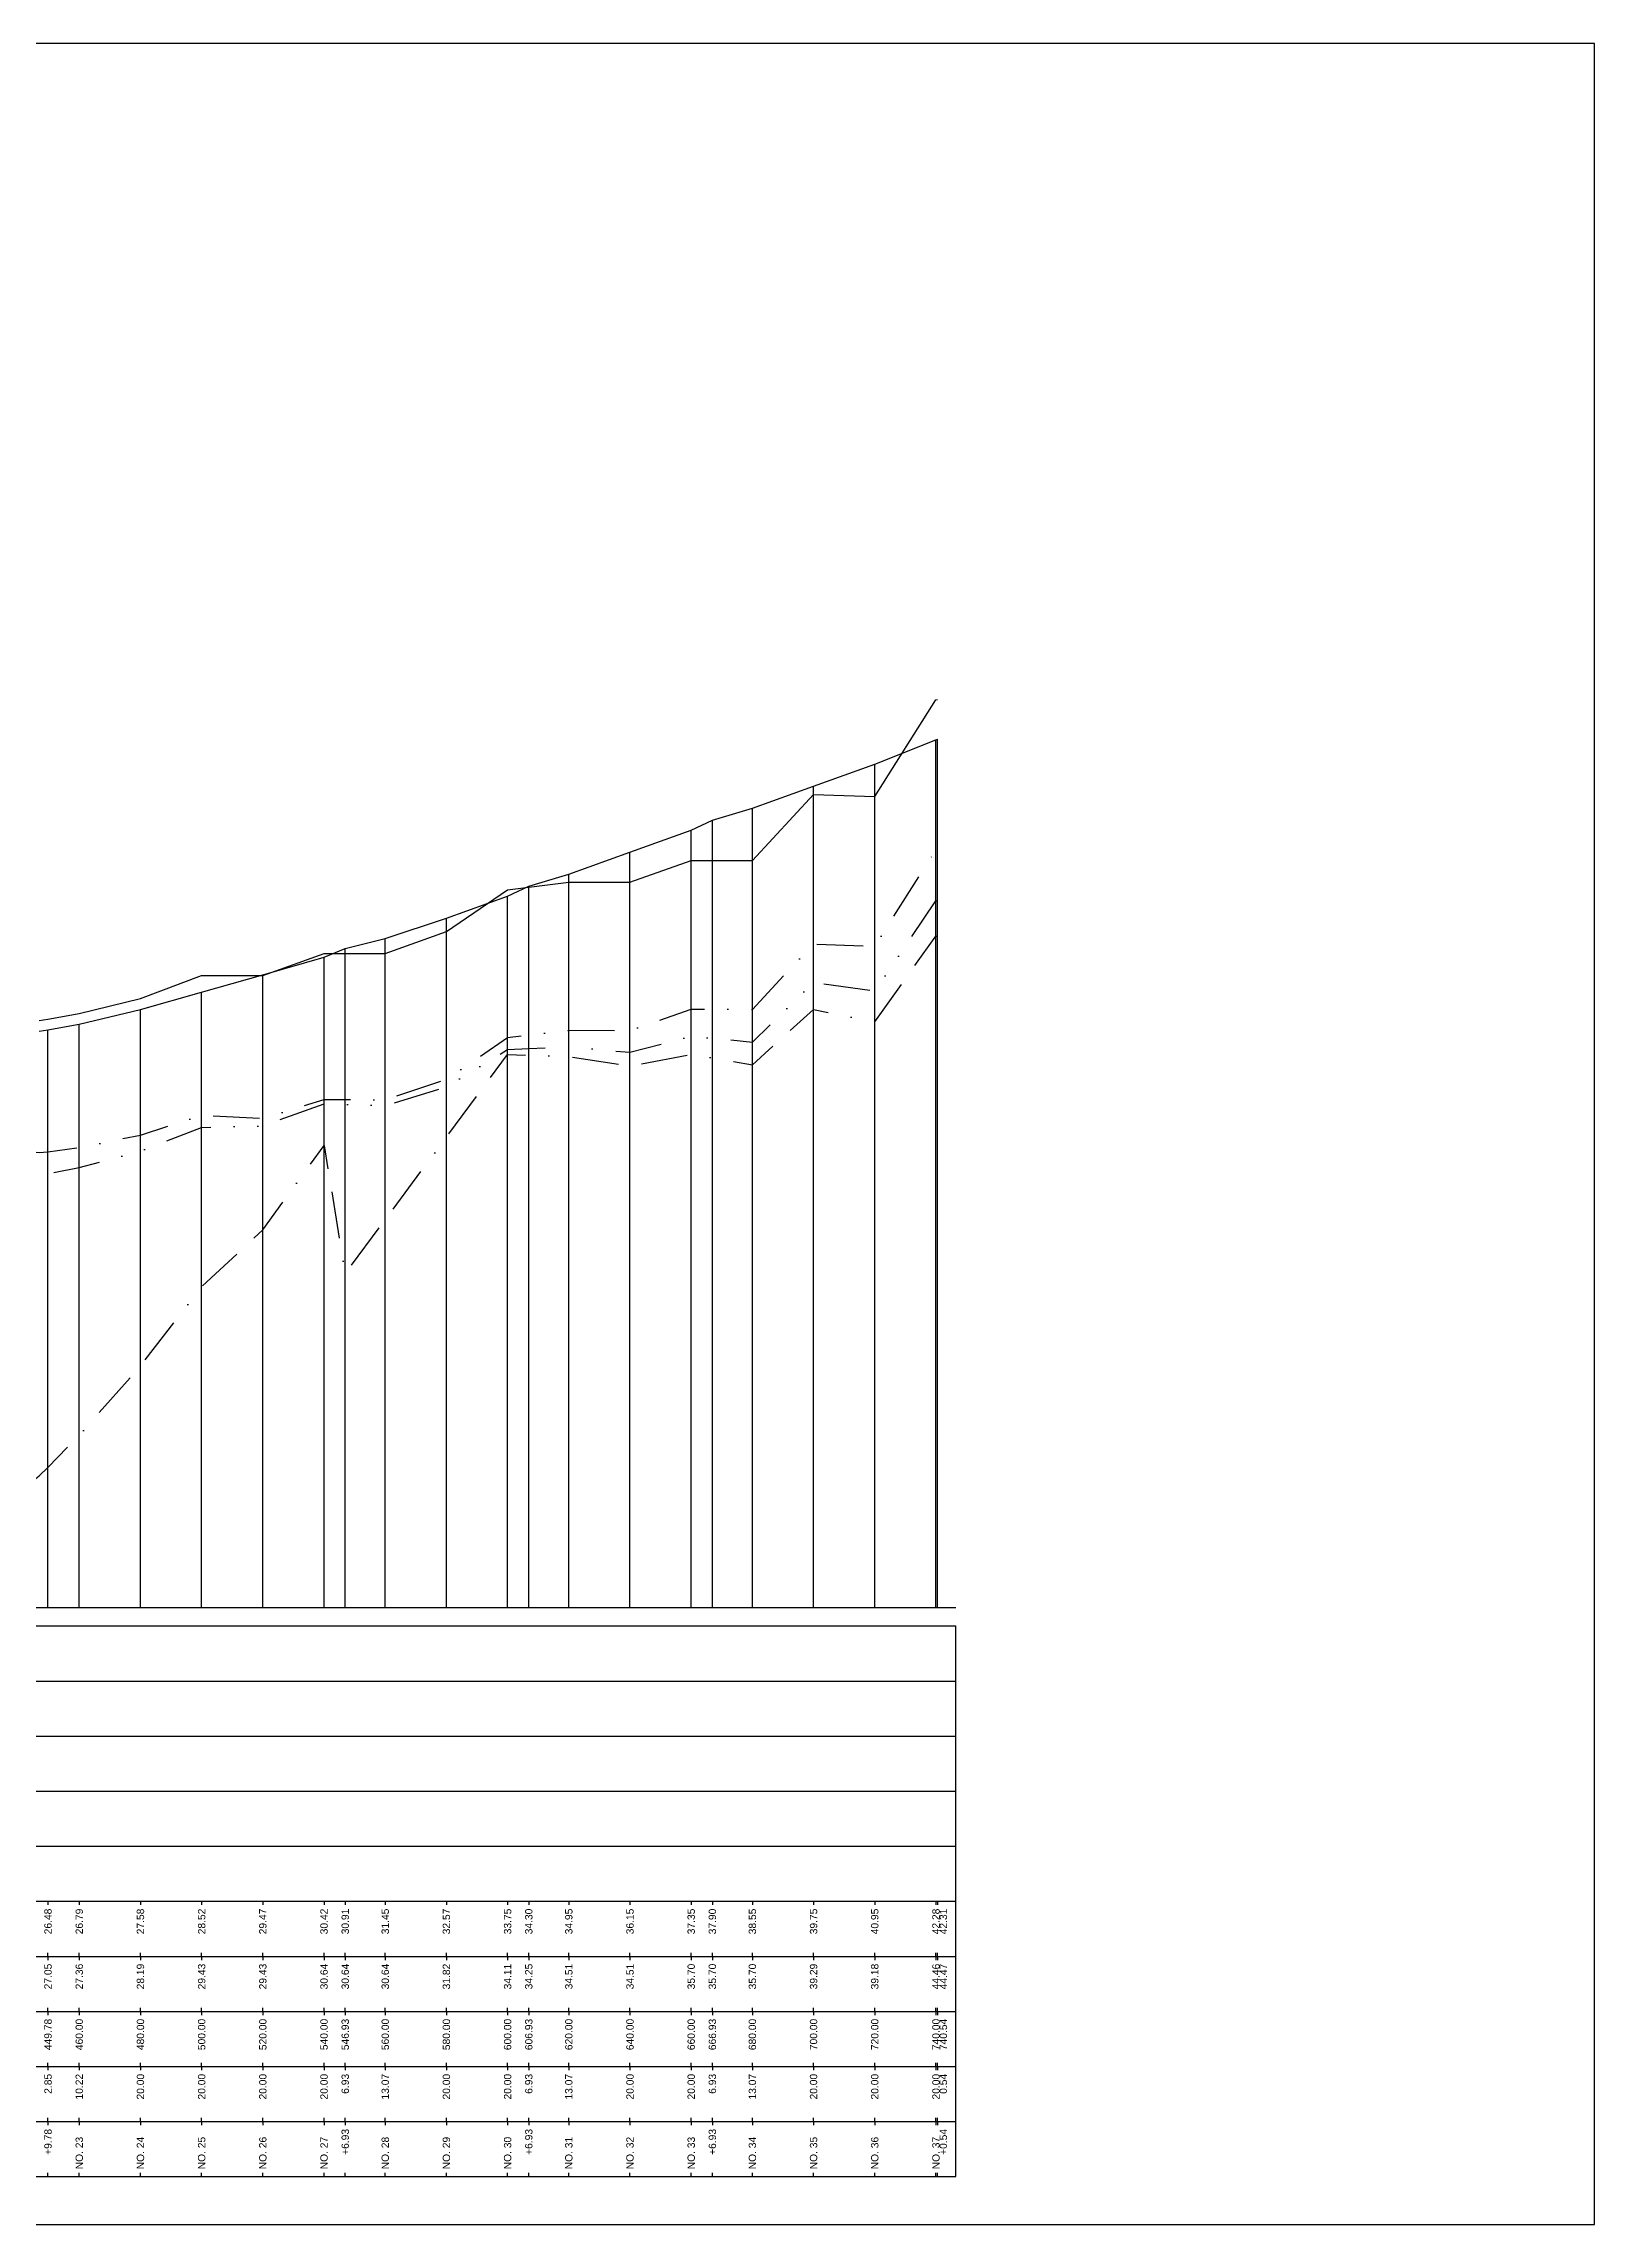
# Model space of a CAD drawing. Header units: millimetres. Extents: x -7351 to 135086, y 1419 to 5643.
# Drawn here: x 23236 to 23658, y 1419 to 2013 of the extents above; entities that cross this region are included whole.
import ezdxf
from ezdxf.enums import TextEntityAlignment as Align

# ---------------------------------------------------------------- set-up
doc = ezdxf.new("R2010")
doc.units = ezdxf.units.MM
for name, pattern in [('BORDER', [44.45, 12.7, -6.35, 12.7, -6.35, 0, -6.35]), ('DASHDOT', [25.4, 12.7, -6.35, 0, -6.35]), ('DIVIDE', [31.75, 12.7, -6.35, 0, -6.35, 0, -6.35])]:
    doc.linetypes.add(name, pattern=pattern)
for name, color, linetype in [('KZ_종단_계획선', 1, 'Continuous'), ('KZ_종단_도각', 7, 'Continuous'), ('KZ_종단_수직선', 7, 'Continuous'), ('KZ_종단_암선1', 56, 'DASHDOT'), ('KZ_종단_암선2', 4, 'DIVIDE'), ('KZ_종단_암선3', 6, 'BORDER'), ('KZ_종단_지반선', 3, 'Continuous'), ('KZ_종단_테이블문자', 7, 'Continuous'), ('KZ_종단_테이블선', 7, 'Continuous')]:
    doc.layers.add(name, color=color, linetype=linetype)
doc.styles.get("Standard").update_dxf_attribs({"font": 'arial.ttf'})

msp = doc.modelspace()

# ---------------------------------------------------------------- linework, layer by layer
at = {"layer": 'KZ_종단_계획선'}
msp.add_lwpolyline([(23234.8, 1744.06), (23237.18, 1744.43), (23245.69, 1745.97), (23262.36, 1749.94), (23279.03, 1754.66), (23295.69, 1759.38), (23312.36, 1764.16), (23318.13, 1766.6), (23329.03, 1769.3), (23345.69, 1774.87), (23362.36, 1780.81), (23368.13, 1783.55), (23379.03, 1786.81), (23395.69, 1792.8), (23412.36, 1798.79), (23418.13, 1801.53), (23429.03, 1804.78), (23445.69, 1810.78), (23462.36, 1816.78), (23479.03, 1823.43), (23479.47, 1823.59)], dxfattribs=at)
at = {"layer": 'KZ_종단_도각'}
msp.add_lwpolyline([(22817.36, 1419.04), (23658.36, 1419.04), (23658.36, 2013.04), (22817.36, 2013.04)], close=True, dxfattribs=at)
at = {"layer": 'KZ_종단_수직선'}
for p, q in [((23479.48, 1587.04), (23479.48, 1823.59)), ((23479.03, 1587.04), (23479.03, 1823.43)), ((23462.36, 1587.04), (23462.36, 1816.78)), ((23445.69, 1587.04), (23445.69, 1810.78)), ((23418.13, 1587.04), (23418.13, 1801.53)), ((23429.03, 1587.04), (23429.03, 1804.78)), ((23412.36, 1587.04), (23412.36, 1798.79)), ((23395.69, 1587.04), (23395.69, 1792.8)), ((23368.13, 1587.04), (23368.13, 1783.55)), ((23379.03, 1587.04), (23379.03, 1786.81)), ((23362.36, 1587.04), (23362.36, 1780.81)), ((23345.69, 1587.04), (23345.69, 1774.87)), ((23318.13, 1587.04), (23318.13, 1766.6)), ((23329.03, 1587.04), (23329.03, 1769.3)), ((23295.69, 1587.04), (23295.69, 1759.38)), ((23312.36, 1587.04), (23312.36, 1764.16)), ((23279.03, 1587.04), (23279.03, 1754.66)), ((23262.36, 1587.04), (23262.36, 1749.94)), ((23237.18, 1587.04), (23237.18, 1744.43)), ((23245.69, 1587.04), (23245.69, 1745.97))]:
    msp.add_line(p, q, dxfattribs=at)
at = {"layer": 'KZ_종단_암선1', "flags": 128}
msp.add_lwpolyline([(22862.36, 1661.68), (22866.63, 1666.52), (22866.63, 1666.52), (22866.63, 1666.52), (22866.63, 1666.52), (22866.63, 1666.52), (22866.63, 1666.52), (22872.15, 1672.77), (22872.15, 1672.77), (22872.15, 1672.77), (22872.15, 1672.77), (22872.15, 1672.77), (22872.15, 1672.77), (22872.15, 1672.77), (22872.15, 1672.77), (22879.03, 1680.56), (22895.69, 1682.3), (22908.15, 1680.9), (22908.16, 1680.9), (22912.36, 1682.74), (22929.03, 1683.37), (22934.8, 1684.11), (22945.69, 1686.53), (22951.47, 1687.88), (22962.36, 1690.43), (22979.03, 1691.61), (22995.69, 1694.62), (23008.15, 1695.93), (23008.15, 1695.93), (23008.15, 1695.93), (23008.15, 1695.93), (23012.36, 1696.15), (23029.03, 1698.42), (23042.95, 1700.74), (23042.95, 1700.74), (23042.95, 1700.74), (23042.96, 1700.74), (23045.69, 1701.43), (23062.36, 1701.91), (23067.15, 1703.11), (23067.15, 1703.11), (23067.15, 1703.11), (23067.15, 1703.11), (23079.03, 1703.47), (23095.69, 1705.68), (23104.35, 1706.33), (23104.35, 1706.33), (23104.35, 1706.33), (23112.36, 1705.84), (23129.03, 1706.39), (23145.69, 1708.59), (23162.36, 1709.29), (23168.36, 1708.08), (23179.03, 1705.93), (23195.69, 1711.44), (23212.36, 1712), (23229.03, 1711.61), (23234.8, 1710.97), (23237.18, 1711.21), (23245.69, 1712.36), (23262.36, 1715.76), (23279.03, 1721.14), (23295.69, 1720.33), (23312.36, 1725.46), (23318.13, 1725.42), (23329.03, 1725.35), (23345.69, 1730.93), (23362.36, 1742.31), (23368.13, 1742.99), (23379.03, 1744.28), (23395.69, 1744.21), (23412.36, 1750.07), (23418.13, 1750.04), (23429.03, 1749.98), (23445.69, 1767.81), (23462.36, 1767.17), (23479.03, 1793.42), (23479.48, 1793.47)], dxfattribs=at)
at = {"layer": 'KZ_종단_암선2', "flags": 128}
msp.add_lwpolyline([(22866.63, 1629.58), (22866.63, 1629.58), (22866.63, 1629.58), (22866.63, 1629.58), (22866.63, 1629.58), (22866.63, 1629.58), (22872.15, 1652.26), (22872.15, 1652.26), (22872.15, 1652.26), (22872.15, 1652.26), (22872.15, 1652.26), (22872.15, 1652.26), (22872.15, 1652.26), (22872.15, 1652.26), (22879.03, 1680.5), (22895.69, 1681.86), (22908.15, 1680.17), (22908.16, 1680.17), (22912.36, 1681.92), (22929.03, 1682.16), (22934.8, 1682.77), (22945.69, 1684.94), (22951.47, 1686.16), (22962.36, 1688.45), (22979.03, 1689.25), (22995.69, 1691.89), (23008.15, 1692.91), (23008.15, 1692.91), (23008.15, 1692.91), (23008.15, 1692.91), (23012.36, 1693.03), (23029.03, 1694.92), (23042.95, 1696.93), (23042.95, 1696.93), (23042.95, 1696.93), (23042.96, 1696.93), (23045.69, 1697.56), (23062.36, 1697.67), (23067.15, 1698.76), (23067.15, 1698.76), (23067.15, 1698.76), (23067.15, 1698.76), (23079.03, 1698.86), (23095.69, 1700.71), (23104.35, 1701.16), (23104.35, 1701.16), (23104.35, 1701.16), (23112.36, 1700.5), (23129.03, 1700.69), (23145.69, 1702.54), (23162.36, 1702.89), (23168.36, 1701.55), (23179.03, 1699.18), (23195.69, 1703.42), (23212.36, 1704.77), (23229.03, 1705.11), (23234.8, 1704.83), (23237.18, 1705.21), (23245.69, 1706.89), (23262.36, 1711.37), (23279.03, 1717.85), (23295.69, 1718.21), (23312.36, 1724.27), (23318.13, 1724.08), (23329.03, 1723.73), (23345.69, 1728.91), (23362.36, 1739.09), (23368.13, 1739.32), (23379.03, 1739.76), (23395.69, 1738.3), (23412.36, 1742.7), (23418.13, 1742.14), (23429.03, 1741.08), (23445.69, 1757.3), (23462.36, 1755), (23479.03, 1779.53), (23479.48, 1779.53)], dxfattribs=at)
at = {"layer": 'KZ_종단_암선3', "flags": 128}
msp.add_lwpolyline([(22866.63, 1629.38), (22866.63, 1629.38), (22866.63, 1629.38), (22866.63, 1629.38), (22866.63, 1629.38), (22866.63, 1629.38), (22872.15, 1651.8), (22872.15, 1651.8), (22872.15, 1651.8), (22872.15, 1651.8), (22872.15, 1651.8), (22872.15, 1651.8), (22872.15, 1651.8), (22872.15, 1651.8), (22879.03, 1679.72), (22895.69, 1675.99), (22908.15, 1670.49), (22908.16, 1670.49), (22912.36, 1670.95), (22929.03, 1666.08), (22934.8, 1664.92), (22945.69, 1663.75), (22951.47, 1663.2), (22962.36, 1662.15), (22979.03, 1657.85), (22995.69, 1655.4), (23008.15, 1652.63), (23008.15, 1652.63), (23008.15, 1652.63), (23008.15, 1652.63), (23012.36, 1651.49), (23029.03, 1648.33), (23042.95, 1646.16), (23042.95, 1646.16), (23042.95, 1646.16), (23042.96, 1646.16), (23045.69, 1645.97), (23062.36, 1641.1), (23067.15, 1640.77), (23067.15, 1640.77), (23067.15, 1640.77), (23067.15, 1640.77), (23079.03, 1637.37), (23095.69, 1634.33), (23104.35, 1632.27), (23104.35, 1632.27), (23104.35, 1632.27), (23112.36, 1629.3), (23129.03, 1624.72), (23145.69, 1621.86), (23162.36, 1617.57), (23168.36, 1614.58), (23179.03, 1609.25), (23195.69, 1608.42), (23212.36, 1608.41), (23229.03, 1618.55), (23234.8, 1622.92), (23237.18, 1625.24), (23245.69, 1633.98), (23262.36, 1652.82), (23279.03, 1674.44), (23295.69, 1689.93), (23312.36, 1712.88), (23318.13, 1677.94), (23362.36, 1737.69), (23368.13, 1737.5), (23379.03, 1737.16), (23395.69, 1734.52), (23412.36, 1737.73), (23418.13, 1736.76), (23429.03, 1734.92), (23445.69, 1749.99), (23462.36, 1746.55), (23479.03, 1769.97), (23479.48, 1769.95)], dxfattribs=at)
at = {"layer": 'KZ_종단_지반선', "flags": 128}
msp.add_lwpolyline([(23234.8, 1746.97), (23237.18, 1747.31), (23245.69, 1748.82), (23262.36, 1752.98), (23279.03, 1759.17), (23295.69, 1759.17), (23312.36, 1765.24), (23318.13, 1765.24), (23329.03, 1765.24), (23345.69, 1771.16), (23362.36, 1782.59), (23368.13, 1783.29), (23379.03, 1784.61), (23395.69, 1784.61), (23412.36, 1790.55), (23418.13, 1790.55), (23429.03, 1790.55), (23445.69, 1808.48), (23462.36, 1807.96), (23479.03, 1834.32), (23479.48, 1834.37)], dxfattribs=at)
at = {"layer": 'KZ_종단_테이블선'}
for p, q in [((22842.36, 1587.04), (23484.48, 1587.04)), ((22842.36, 1582.04), (23484.48, 1582.04)), ((23484.48, 1567.04), (23484.48, 1582.04)), ((22842.36, 1567.04), (23484.48, 1567.04)), ((23484.48, 1552.04), (23484.48, 1567.04)), ((22842.36, 1552.04), (23484.48, 1552.04)), ((23484.48, 1537.04), (23484.48, 1552.04)), ((22842.36, 1537.04), (23484.48, 1537.04)), ((23484.48, 1522.04), (23484.48, 1537.04)), ((22842.36, 1522.04), (23484.48, 1522.04)), ((23484.48, 1507.04), (23484.48, 1522.04)), ((22842.36, 1507.04), (23484.48, 1507.04)), ((23237.18, 1507.04), (23237.18, 1506.04)), ((23245.69, 1507.04), (23245.69, 1506.04)), ((23262.36, 1507.04), (23262.36, 1506.04)), ((23279.03, 1507.04), (23279.03, 1506.04)), ((23295.69, 1507.04), (23295.69, 1506.04)), ((23312.36, 1507.04), (23312.36, 1506.04)), ((23318.13, 1507.04), (23318.13, 1506.04)), ((23329.03, 1507.04), (23329.03, 1506.04)), ((23345.69, 1507.04), (23345.69, 1506.04)), ((23362.36, 1507.04), (23362.36, 1506.04)), ((23368.13, 1507.04), (23368.13, 1506.04)), ((23379.03, 1507.04), (23379.03, 1506.04)), ((23395.69, 1507.04), (23395.69, 1506.04)), ((23412.36, 1507.04), (23412.36, 1506.04)), ((23418.13, 1507.04), (23418.13, 1506.04)), ((23429.03, 1507.04), (23429.03, 1506.04)), ((23445.69, 1507.04), (23445.69, 1506.04)), ((23462.36, 1507.04), (23462.36, 1506.04)), ((23479.03, 1507.04), (23479.03, 1506.04)), ((23479.48, 1507.04), (23479.48, 1506.04)), ((23484.48, 1492.04), (23484.48, 1507.04)), ((22842.36, 1492.04), (23484.48, 1492.04)), ((23237.18, 1492.04), (23237.18, 1493.04)), ((23237.18, 1492.04), (23237.18, 1491.04)), ((23245.69, 1492.04), (23245.69, 1493.04)), ((23245.69, 1492.04), (23245.69, 1491.04)), ((23262.36, 1492.04), (23262.36, 1493.04)), ((23262.36, 1492.04), (23262.36, 1491.04)), ((23279.03, 1492.04), (23279.03, 1493.04)), ((23279.03, 1492.04), (23279.03, 1491.04)), ((23295.69, 1492.04), (23295.69, 1493.04)), ((23295.69, 1492.04), (23295.69, 1491.04)), ((23312.36, 1492.04), (23312.36, 1493.04)), ((23312.36, 1492.04), (23312.36, 1491.04)), ((23318.13, 1492.04), (23318.13, 1493.04)), ((23318.13, 1492.04), (23318.13, 1491.04)), ((23329.03, 1492.04), (23329.03, 1493.04)), ((23329.03, 1492.04), (23329.03, 1491.04)), ((23345.69, 1492.04), (23345.69, 1493.04)), ((23345.69, 1492.04), (23345.69, 1491.04)), ((23362.36, 1492.04), (23362.36, 1493.04)), ((23362.36, 1492.04), (23362.36, 1491.04)), ((23368.13, 1492.04), (23368.13, 1493.04)), ((23368.13, 1492.04), (23368.13, 1491.04)), ((23379.03, 1492.04), (23379.03, 1493.04)), ((23379.03, 1492.04), (23379.03, 1491.04)), ((23395.69, 1492.04), (23395.69, 1493.04)), ((23395.69, 1492.04), (23395.69, 1491.04)), ((23412.36, 1492.04), (23412.36, 1493.04)), ((23412.36, 1492.04), (23412.36, 1491.04)), ((23418.13, 1492.04), (23418.13, 1493.04)), ((23418.13, 1492.04), (23418.13, 1491.04)), ((23429.03, 1492.04), (23429.03, 1493.04)), ((23429.03, 1492.04), (23429.03, 1491.04)), ((23445.69, 1492.04), (23445.69, 1493.04)), ((23445.69, 1492.04), (23445.69, 1491.04)), ((23462.36, 1492.04), (23462.36, 1493.04)), ((23462.36, 1492.04), (23462.36, 1491.04)), ((23479.03, 1492.04), (23479.03, 1493.04)), ((23479.03, 1492.04), (23479.03, 1491.04)), ((23479.48, 1492.04), (23479.48, 1493.04)), ((23479.48, 1492.04), (23479.48, 1491.04)), ((23484.48, 1477.04), (23484.48, 1492.04)), ((22842.36, 1477.04), (23484.48, 1477.04)), ((23237.18, 1477.04), (23237.18, 1478.04)), ((23237.18, 1477.04), (23237.18, 1476.04)), ((23245.69, 1477.04), (23245.69, 1478.04)), ((23245.69, 1477.04), (23245.69, 1476.04)), ((23262.36, 1477.04), (23262.36, 1478.04)), ((23262.36, 1477.04), (23262.36, 1476.04)), ((23279.03, 1477.04), (23279.03, 1478.04)), ((23279.03, 1477.04), (23279.03, 1476.04)), ((23295.69, 1477.04), (23295.69, 1478.04)), ((23295.69, 1477.04), (23295.69, 1476.04)), ((23312.36, 1477.04), (23312.36, 1478.04)), ((23312.36, 1477.04), (23312.36, 1476.04)), ((23318.13, 1477.04), (23318.13, 1478.04)), ((23318.13, 1477.04), (23318.13, 1476.04)), ((23329.03, 1477.04), (23329.03, 1478.04)), ((23329.03, 1477.04), (23329.03, 1476.04)), ((23345.69, 1477.04), (23345.69, 1478.04)), ((23345.69, 1477.04), (23345.69, 1476.04)), ((23362.36, 1477.04), (23362.36, 1478.04)), ((23362.36, 1477.04), (23362.36, 1476.04)), ((23368.13, 1477.04), (23368.13, 1478.04)), ((23368.13, 1477.04), (23368.13, 1476.04)), ((23379.03, 1477.04), (23379.03, 1478.04)), ((23379.03, 1477.04), (23379.03, 1476.04)), ((23395.69, 1477.04), (23395.69, 1478.04)), ((23395.69, 1477.04), (23395.69, 1476.04)), ((23412.36, 1477.04), (23412.36, 1478.04)), ((23412.36, 1477.04), (23412.36, 1476.04)), ((23418.13, 1477.04), (23418.13, 1478.04)), ((23418.13, 1477.04), (23418.13, 1476.04)), ((23429.03, 1477.04), (23429.03, 1478.04)), ((23429.03, 1477.04), (23429.03, 1476.04)), ((23445.69, 1477.04), (23445.69, 1478.04)), ((23445.69, 1477.04), (23445.69, 1476.04)), ((23462.36, 1477.04), (23462.36, 1478.04)), ((23462.36, 1477.04), (23462.36, 1476.04)), ((23479.03, 1477.04), (23479.03, 1478.04)), ((23479.03, 1477.04), (23479.03, 1476.04)), ((23479.48, 1477.04), (23479.48, 1478.04)), ((23479.48, 1477.04), (23479.48, 1476.04)), ((23484.48, 1462.04), (23484.48, 1477.04)), ((22842.36, 1462.04), (23484.48, 1462.04)), ((23237.18, 1462.04), (23237.18, 1463.04)), ((23237.18, 1462.04), (23237.18, 1461.04)), ((23245.69, 1462.04), (23245.69, 1463.04)), ((23245.69, 1462.04), (23245.69, 1461.04)), ((23262.36, 1462.04), (23262.36, 1463.04)), ((23262.36, 1462.04), (23262.36, 1461.04)), ((23279.03, 1462.04), (23279.03, 1463.04)), ((23279.03, 1462.04), (23279.03, 1461.04)), ((23295.69, 1462.04), (23295.69, 1463.04)), ((23295.69, 1462.04), (23295.69, 1461.04)), ((23312.36, 1462.04), (23312.36, 1463.04)), ((23312.36, 1462.04), (23312.36, 1461.04)), ((23318.13, 1462.04), (23318.13, 1463.04)), ((23318.13, 1462.04), (23318.13, 1461.04)), ((23329.03, 1462.04), (23329.03, 1463.04)), ((23329.03, 1462.04), (23329.03, 1461.04)), ((23345.69, 1462.04), (23345.69, 1463.04)), ((23345.69, 1462.04), (23345.69, 1461.04)), ((23362.36, 1462.04), (23362.36, 1463.04)), ((23362.36, 1462.04), (23362.36, 1461.04)), ((23368.13, 1462.04), (23368.13, 1463.04)), ((23368.13, 1462.04), (23368.13, 1461.04)), ((23379.03, 1462.04), (23379.03, 1463.04)), ((23379.03, 1462.04), (23379.03, 1461.04)), ((23395.69, 1462.04), (23395.69, 1463.04)), ((23395.69, 1462.04), (23395.69, 1461.04)), ((23412.36, 1462.04), (23412.36, 1463.04)), ((23412.36, 1462.04), (23412.36, 1461.04)), ((23418.13, 1462.04), (23418.13, 1463.04)), ((23418.13, 1462.04), (23418.13, 1461.04)), ((23429.03, 1462.04), (23429.03, 1463.04)), ((23429.03, 1462.04), (23429.03, 1461.04)), ((23445.69, 1462.04), (23445.69, 1463.04)), ((23445.69, 1462.04), (23445.69, 1461.04)), ((23462.36, 1462.04), (23462.36, 1463.04)), ((23462.36, 1462.04), (23462.36, 1461.04)), ((23479.03, 1462.04), (23479.03, 1463.04)), ((23479.03, 1462.04), (23479.03, 1461.04)), ((23479.48, 1462.04), (23479.48, 1463.04)), ((23479.48, 1462.04), (23479.48, 1461.04)), ((23484.48, 1447.04), (23484.48, 1462.04)), ((22842.36, 1447.04), (23484.48, 1447.04)), ((23237.18, 1447.04), (23237.18, 1448.04)), ((23237.18, 1447.04), (23237.18, 1446.04)), ((23245.69, 1447.04), (23245.69, 1448.04)), ((23245.69, 1447.04), (23245.69, 1446.04)), ((23262.36, 1447.04), (23262.36, 1448.04)), ((23262.36, 1447.04), (23262.36, 1446.04)), ((23279.03, 1447.04), (23279.03, 1448.04)), ((23279.03, 1447.04), (23279.03, 1446.04)), ((23295.69, 1447.04), (23295.69, 1448.04)), ((23295.69, 1447.04), (23295.69, 1446.04)), ((23312.36, 1447.04), (23312.36, 1448.04)), ((23312.36, 1447.04), (23312.36, 1446.04)), ((23318.13, 1447.04), (23318.13, 1448.04)), ((23318.13, 1447.04), (23318.13, 1446.04)), ((23329.03, 1447.04), (23329.03, 1448.04)), ((23329.03, 1447.04), (23329.03, 1446.04)), ((23345.69, 1447.04), (23345.69, 1448.04)), ((23345.69, 1447.04), (23345.69, 1446.04)), ((23362.36, 1447.04), (23362.36, 1448.04)), ((23362.36, 1447.04), (23362.36, 1446.04)), ((23368.13, 1447.04), (23368.13, 1448.04)), ((23368.13, 1447.04), (23368.13, 1446.04)), ((23379.03, 1447.04), (23379.03, 1448.04)), ((23379.03, 1447.04), (23379.03, 1446.04)), ((23395.69, 1447.04), (23395.69, 1448.04)), ((23395.69, 1447.04), (23395.69, 1446.04)), ((23412.36, 1447.04), (23412.36, 1448.04)), ((23412.36, 1447.04), (23412.36, 1446.04)), ((23418.13, 1447.04), (23418.13, 1448.04)), ((23418.13, 1447.04), (23418.13, 1446.04)), ((23429.03, 1447.04), (23429.03, 1448.04)), ((23429.03, 1447.04), (23429.03, 1446.04)), ((23445.69, 1447.04), (23445.69, 1448.04)), ((23445.69, 1447.04), (23445.69, 1446.04)), ((23462.36, 1447.04), (23462.36, 1448.04)), ((23462.36, 1447.04), (23462.36, 1446.04)), ((23479.03, 1447.04), (23479.03, 1448.04)), ((23479.03, 1447.04), (23479.03, 1446.04)), ((23479.48, 1447.04), (23479.48, 1448.04)), ((23479.48, 1447.04), (23479.48, 1446.04)), ((23484.48, 1432.04), (23484.48, 1447.04)), ((22842.36, 1432.04), (23484.48, 1432.04)), ((23237.18, 1432.04), (23237.18, 1433.04)), ((23245.69, 1432.04), (23245.69, 1433.04)), ((23262.36, 1432.04), (23262.36, 1433.04)), ((23279.03, 1432.04), (23279.03, 1433.04)), ((23295.69, 1432.04), (23295.69, 1433.04)), ((23312.36, 1432.04), (23312.36, 1433.04)), ((23318.13, 1432.04), (23318.13, 1433.04)), ((23329.03, 1432.04), (23329.03, 1433.04)), ((23345.69, 1432.04), (23345.69, 1433.04)), ((23362.36, 1432.04), (23362.36, 1433.04)), ((23368.13, 1432.04), (23368.13, 1433.04)), ((23379.03, 1432.04), (23379.03, 1433.04)), ((23395.69, 1432.04), (23395.69, 1433.04)), ((23412.36, 1432.04), (23412.36, 1433.04)), ((23418.13, 1432.04), (23418.13, 1433.04)), ((23429.03, 1432.04), (23429.03, 1433.04)), ((23445.69, 1432.04), (23445.69, 1433.04)), ((23462.36, 1432.04), (23462.36, 1433.04)), ((23479.03, 1432.04), (23479.03, 1433.04)), ((23479.48, 1432.04), (23479.48, 1433.04))]:
    msp.add_line(p, q, dxfattribs=at)

# ---------------------------------------------------------------- texts
at = {"layer": 'KZ_종단_테이블문자'}
for s, p in [('26.48', (23237.18, 1505.04)), ('26.79', (23245.69, 1505.04)), ('27.58', (23262.36, 1505.04)), ('28.52', (23279.03, 1505.04)), ('29.47', (23295.69, 1505.04)), ('30.42', (23312.36, 1505.04)), ('30.91', (23318.13, 1505.04)), ('31.45', (23329.03, 1505.04)), ('32.57', (23345.69, 1505.04)), ('33.75', (23362.36, 1505.04)), ('34.30', (23368.13, 1505.04)), ('34.95', (23379.03, 1505.04)), ('36.15', (23395.69, 1505.04)), ('37.35', (23412.36, 1505.04)), ('37.90', (23418.13, 1505.04)), ('38.55', (23429.03, 1505.04)), ('39.75', (23445.69, 1505.04)), ('40.95', (23462.36, 1505.04)), ('42.28', (23479.03, 1505.04)), ('42.31', (23481.03, 1505.04)), ('27.05', (23237.18, 1490.04)), ('27.36', (23245.69, 1490.04)), ('28.19', (23262.36, 1490.04)), ('29.43', (23279.03, 1490.04)), ('29.43', (23295.69, 1490.04)), ('30.64', (23312.36, 1490.04)), ('30.64', (23318.13, 1490.04)), ('30.64', (23329.03, 1490.04)), ('31.82', (23345.69, 1490.04)), ('34.11', (23362.36, 1490.04)), ('34.25', (23368.13, 1490.04)), ('34.51', (23379.03, 1490.04)), ('34.51', (23395.69, 1490.04)), ('35.70', (23412.36, 1490.04)), ('35.70', (23418.13, 1490.04)), ('35.70', (23429.03, 1490.04)), ('39.29', (23445.69, 1490.04)), ('39.18', (23462.36, 1490.04)), ('44.46', (23479.03, 1490.04)), ('44.47', (23481.03, 1490.04)), ('449.78', (23237.18, 1475.04)), ('460.00', (23245.69, 1475.04)), ('480.00', (23262.36, 1475.04)), ('500.00', (23279.03, 1475.04)), ('520.00', (23295.69, 1475.04)), ('540.00', (23312.36, 1475.04)), ('546.93', (23318.13, 1475.04)), ('560.00', (23329.03, 1475.04)), ('580.00', (23345.69, 1475.04)), ('600.00', (23362.36, 1475.04)), ('606.93', (23368.13, 1475.04)), ('620.00', (23379.03, 1475.04)), ('640.00', (23395.69, 1475.04)), ('660.00', (23412.36, 1475.04)), ('666.93', (23418.13, 1475.04)), ('680.00', (23429.03, 1475.04)), ('700.00', (23445.69, 1475.04)), ('720.00', (23462.36, 1475.04)), ('740.00', (23479.03, 1475.04)), ('740.54', (23481.03, 1475.04)), ('2.85', (23237.18, 1460.04)), ('10.22', (23245.69, 1460.04)), ('20.00', (23262.36, 1460.04)), ('20.00', (23279.03, 1460.04)), ('20.00', (23295.69, 1460.04)), ('20.00', (23312.36, 1460.04)), ('6.93', (23318.13, 1460.04)), ('13.07', (23329.03, 1460.04)), ('20.00', (23345.69, 1460.04)), ('20.00', (23362.36, 1460.04)), ('6.93', (23368.13, 1460.04)), ('13.07', (23379.03, 1460.04)), ('20.00', (23395.69, 1460.04)), ('20.00', (23412.36, 1460.04)), ('6.93', (23418.13, 1460.04)), ('13.07', (23429.03, 1460.04)), ('20.00', (23445.69, 1460.04)), ('20.00', (23462.36, 1460.04)), ('20.00', (23479.03, 1460.04)), ('0.54', (23481.03, 1460.04)), ('+9.78', (23237.18, 1445.04)), ('+6.93', (23318.13, 1445.04)), ('+6.93', (23368.13, 1445.04)), ('+6.93', (23418.13, 1445.04)), ('+0.54', (23481.03, 1445.04))]:
    msp.add_text(s, height=2, rotation=90, dxfattribs=at).set_placement(p, align=Align.MIDDLE_RIGHT)
for s, p in [('NO. 23', (23245.69, 1434.04)), ('NO. 24', (23262.36, 1434.04)), ('NO. 25', (23279.03, 1434.04)), ('NO. 26', (23295.69, 1434.04)), ('NO. 27', (23312.36, 1434.04)), ('NO. 28', (23329.03, 1434.04)), ('NO. 29', (23345.69, 1434.04)), ('NO. 30', (23362.36, 1434.04)), ('NO. 31', (23379.03, 1434.04)), ('NO. 32', (23395.69, 1434.04)), ('NO. 33', (23412.36, 1434.04)), ('NO. 34', (23429.03, 1434.04)), ('NO. 35', (23445.69, 1434.04)), ('NO. 36', (23462.36, 1434.04)), ('NO. 37', (23479.03, 1434.04))]:
    msp.add_text(s, height=2, rotation=90, dxfattribs=at).set_placement(p, align=Align.MIDDLE_LEFT)

doc.saveas('drawing.dxf')
